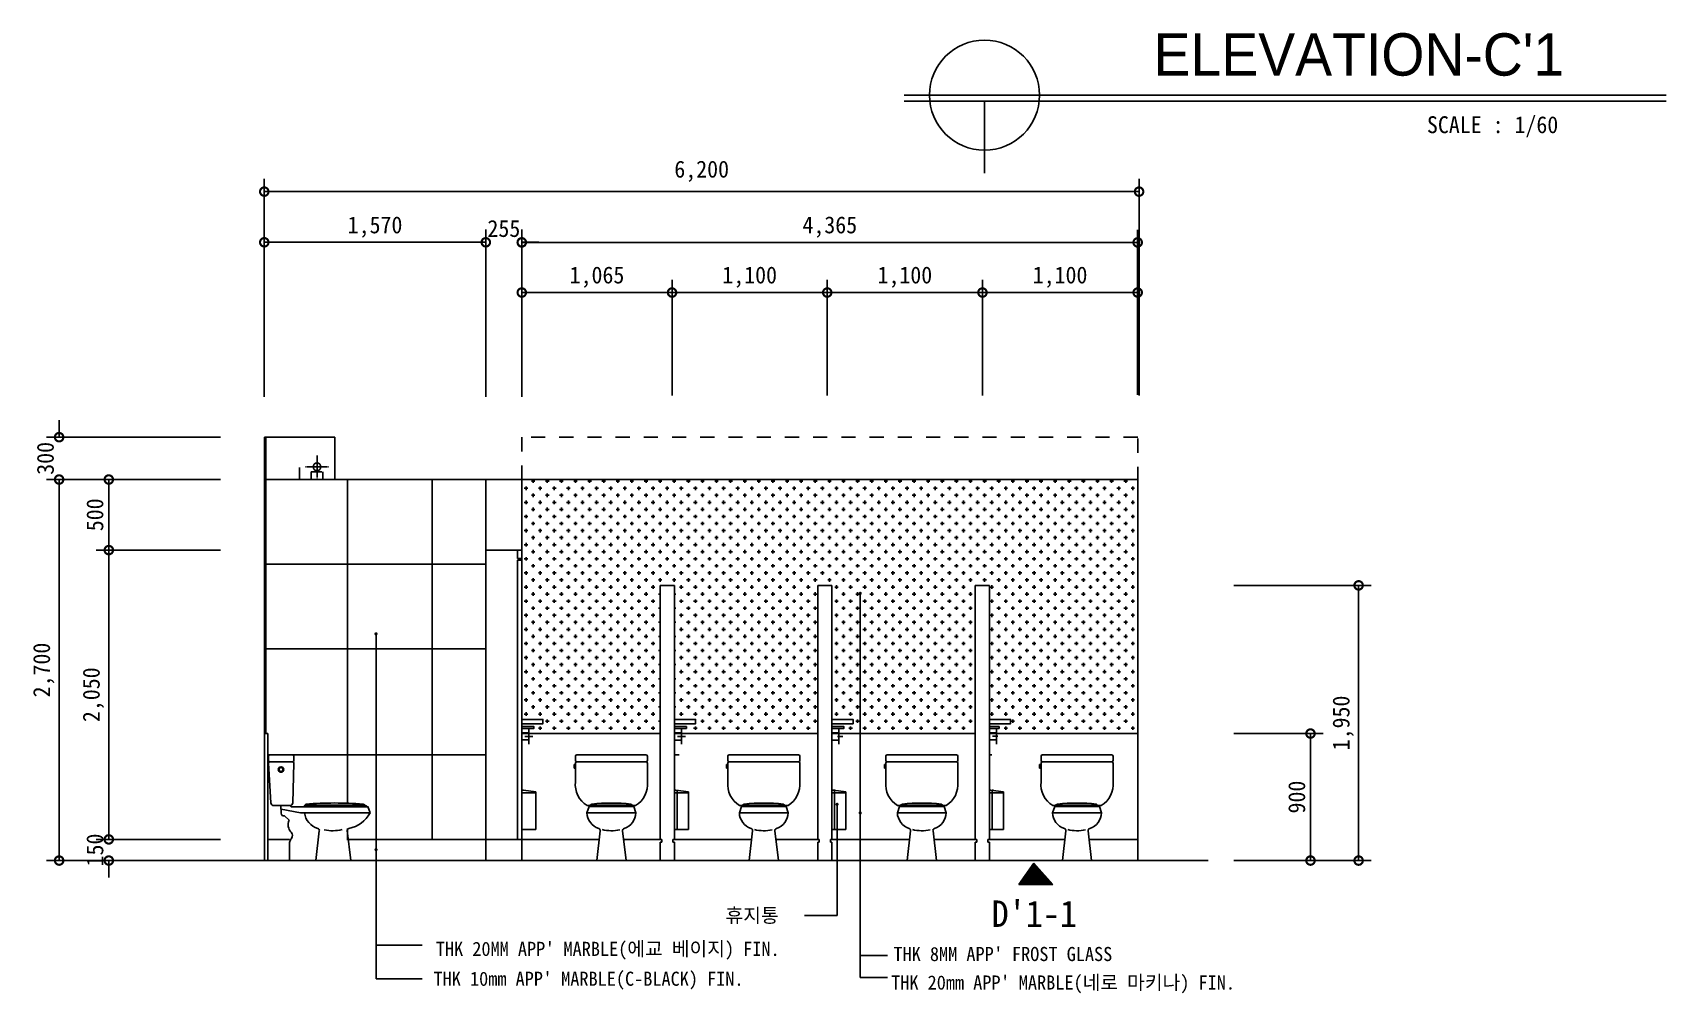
# Model space of a CAD drawing. Header units: inches. Extents: x -1249499 to 290957, y -589671 to 1013543.
# Drawn here: x -1178001 to -1166423, y 242641 to 249448 of the extents above; entities that cross this region are included whole.
import ezdxf

# ---------------------------------------------------------------- set-up
doc = ezdxf.new("R2010")
doc.units = ezdxf.units.IN
doc.header["$MEASUREMENT"] = 0
doc.linetypes.add('HID2', pattern=[1.15, 0.75, -0.4])
doc.linetypes.add('HIDDEN', pattern=[2, 1, -1])
for name, color, linetype in [('5', 5, 'Continuous'), ('6', 6, 'Continuous'), ('CHAIR', 4, 'Continuous'), ('DIM', 1, 'Continuous'), ('F', 150, 'Continuous'), ('FUR', 4, 'Continuous'), ('H', 8, 'Continuous'), ('LIGHT', 1, 'Continuous'), ('OUT', 3, 'Continuous'), ('text', 7, 'Continuous'), ('WALL1', 3, 'Continuous'), ('내벽', 177, 'Continuous')]:
    doc.layers.add(name, color=color, linetype=linetype)
doc.styles.get("Standard").update_dxf_attribs({"font": 'DotumChe.ttf'})
doc.dimstyles.new('STANDARD-600', dxfattribs={"dimtxt": 1000, "dimasz": 400, "dimexe": 800, "dimexo": 800, "dimgap": 400, "dimtad": 1, "dimdec": 0, "dimzin": 0, "dimdsep": 46, "dimlunit": 6, "dimtxsty": 'Standard', "dimsah": 1, "dimcen": 0.135, "dimclrd": 256, "dimclre": 256, "dimclrt": 4, "dimadec": 0, "dimazin": 0, "dimtfac": 1, "dimtdec": 0, "dimtofl": 0, "dimtmove": 2, "dimatfit": 3, "dimfxl": 1, "dimtolj": 1, "dimtzin": 0, "dimarcsym": 0})

# ---------------------------------------------------------------- blocks, each defined once
blk = doc.blocks.new('_DOTSMALL')
at = {"color": 0, "linetype": 'ByBlock', "const_width": 0.5}
blk.add_lwpolyline([(-0.0625, 0, 1), (0.0625, 0, 1)], format="xyb", close=True, dxfattribs=at)
blk = doc.blocks.new('*D1030')
at = {"layer": 'DEFPOINTS', "color": 0, "transparency": 16777216}
for p in [(-1170170, 247607), (-1171270, 246578), (-1170170, 246582)]:
    blk.add_point(p, dxfattribs=at)
at = {"layer": 'H', "color": 0, "lineweight": -2, "transparency": 16777216}
for p, q in [((-1171270, 246878), (-1171270, 247697)), ((-1170170, 246882), (-1170170, 247697)), ((-1171270, 247607), (-1170170, 247607))]:
    blk.add_line(p, q, dxfattribs=at)
at = {"layer": 'H', "color": 0, "lineweight": -2, "transparency": 16777216, "xscale": 120, "yscale": 120, "zscale": 120, "rotation": 180}
blk.add_blockref('_DOTSMALL', (-1171270, 247607), dxfattribs=at)
at = {"layer": 'H', "color": 0, "lineweight": -2, "transparency": 16777216, "xscale": 120, "yscale": 120, "zscale": 120}
blk.add_blockref('_DOTSMALL', (-1170170, 247607), dxfattribs=at)
at = {"layer": 'H', "color": 4, "transparency": 16777216, "insert": (-1170720, 247716), "char_height": 120, "attachment_point": 5}
blk.add_mtext('\\A1;1,100', dxfattribs=at)
blk = doc.blocks.new('*D1031')
at = {"layer": 'DEFPOINTS', "color": 0, "transparency": 16777216}
for p in [(-1170170, 247962), (-1174535, 246568), (-1170170, 246582)]:
    blk.add_point(p, dxfattribs=at)
at = {"layer": 'H', "color": 0, "lineweight": -2, "transparency": 16777216}
for p, q in [((-1174535, 246868), (-1174535, 248052)), ((-1170170, 246882), (-1170170, 248052)), ((-1174535, 247962), (-1170170, 247962))]:
    blk.add_line(p, q, dxfattribs=at)
at = {"layer": 'H', "color": 0, "lineweight": -2, "transparency": 16777216, "xscale": 120, "yscale": 120, "zscale": 120, "rotation": 180}
blk.add_blockref('_DOTSMALL', (-1174535, 247962), dxfattribs=at)
at = {"layer": 'H', "color": 0, "lineweight": -2, "transparency": 16777216, "xscale": 120, "yscale": 120, "zscale": 120}
blk.add_blockref('_DOTSMALL', (-1170170, 247962), dxfattribs=at)
at = {"layer": 'H', "color": 4, "transparency": 16777216, "insert": (-1172352, 248071), "char_height": 120, "attachment_point": 5}
blk.add_mtext('\\A1;4,365', dxfattribs=at)
blk = doc.blocks.new('*D1032')
at = {"layer": 'DEFPOINTS', "color": 0, "transparency": 16777216}
for p in [(-1170160, 248322), (-1176360, 246574), (-1170160, 246578)]:
    blk.add_point(p, dxfattribs=at)
at = {"layer": 'H', "color": 0, "lineweight": -2, "transparency": 16777216}
for p, q in [((-1176360, 246874), (-1176360, 248412)), ((-1170160, 246878), (-1170160, 248412)), ((-1176360, 248322), (-1170160, 248322))]:
    blk.add_line(p, q, dxfattribs=at)
at = {"layer": 'H', "color": 0, "lineweight": -2, "transparency": 16777216, "xscale": 120, "yscale": 120, "zscale": 120, "rotation": 180}
blk.add_blockref('_DOTSMALL', (-1176360, 248322), dxfattribs=at)
at = {"layer": 'H', "color": 0, "lineweight": -2, "transparency": 16777216, "xscale": 120, "yscale": 120, "zscale": 120}
blk.add_blockref('_DOTSMALL', (-1170160, 248322), dxfattribs=at)
at = {"layer": 'H', "color": 4, "transparency": 16777216, "insert": (-1173260, 248466), "char_height": 120, "attachment_point": 5}
blk.add_mtext('\\A1;6,200', dxfattribs=at)
blk = doc.blocks.new('*D1033')
at = {"layer": 'DEFPOINTS', "color": 0, "transparency": 16777216}
for p in [(-1173470, 247607), (-1174535, 246568), (-1173470, 246578)]:
    blk.add_point(p, dxfattribs=at)
at = {"layer": 'H', "color": 0, "lineweight": -2, "transparency": 16777216}
for p, q in [((-1174535, 246868), (-1174535, 247697)), ((-1173470, 246878), (-1173470, 247697)), ((-1174535, 247607), (-1173470, 247607))]:
    blk.add_line(p, q, dxfattribs=at)
at = {"layer": 'H', "color": 0, "lineweight": -2, "transparency": 16777216, "xscale": 120, "yscale": 120, "zscale": 120, "rotation": 180}
blk.add_blockref('_DOTSMALL', (-1174535, 247607), dxfattribs=at)
at = {"layer": 'H', "color": 0, "lineweight": -2, "transparency": 16777216, "xscale": 120, "yscale": 120, "zscale": 120}
blk.add_blockref('_DOTSMALL', (-1173470, 247607), dxfattribs=at)
at = {"layer": 'H', "color": 4, "transparency": 16777216, "insert": (-1174002, 247716), "char_height": 120, "attachment_point": 5}
blk.add_mtext('\\A1;1,065', dxfattribs=at)
blk = doc.blocks.new('*D1034')
at = {"layer": 'DEFPOINTS', "color": 0, "transparency": 16777216}
for p in [(-1174535, 247963), (-1174790, 246568), (-1174535, 246568)]:
    blk.add_point(p, dxfattribs=at)
at = {"layer": 'H', "color": 0, "lineweight": -2, "transparency": 16777216}
for p, q in [((-1174790, 246868), (-1174790, 248053)), ((-1174535, 246868), (-1174535, 248053)), ((-1174790, 247963), (-1174910, 247963)), ((-1174535, 247963), (-1174415, 247963))]:
    blk.add_line(p, q, dxfattribs=at)
at = {"layer": 'H', "color": 0, "lineweight": -2, "transparency": 16777216, "xscale": 120, "yscale": 120, "zscale": 120}
blk.add_blockref('_DOTSMALL', (-1174790, 247963), dxfattribs=at)
at = {"layer": 'H', "color": 0, "lineweight": -2, "transparency": 16777216, "xscale": 120, "yscale": 120, "zscale": 120, "rotation": 180}
blk.add_blockref('_DOTSMALL', (-1174535, 247963), dxfattribs=at)
at = {"layer": 'H', "color": 4, "transparency": 16777216, "insert": (-1174662, 248060), "char_height": 120, "attachment_point": 5}
blk.add_mtext('\\A1;255', dxfattribs=at)
blk = doc.blocks.new('*D1035')
at = {"layer": 'DEFPOINTS', "color": 0, "transparency": 16777216}
for p in [(-1174790, 247963), (-1176360, 246568), (-1174790, 246568)]:
    blk.add_point(p, dxfattribs=at)
at = {"layer": 'H', "color": 0, "lineweight": -2, "transparency": 16777216}
for p, q in [((-1176360, 246868), (-1176360, 248053)), ((-1174790, 246868), (-1174790, 248053)), ((-1176360, 247963), (-1174790, 247963))]:
    blk.add_line(p, q, dxfattribs=at)
at = {"layer": 'H', "color": 0, "lineweight": -2, "transparency": 16777216, "xscale": 120, "yscale": 120, "zscale": 120, "rotation": 180}
blk.add_blockref('_DOTSMALL', (-1176360, 247963), dxfattribs=at)
at = {"layer": 'H', "color": 0, "lineweight": -2, "transparency": 16777216, "xscale": 120, "yscale": 120, "zscale": 120}
blk.add_blockref('_DOTSMALL', (-1174790, 247963), dxfattribs=at)
at = {"layer": 'H', "color": 4, "transparency": 16777216, "insert": (-1175575, 248071), "char_height": 120, "attachment_point": 5}
blk.add_mtext('\\A1;1,570', dxfattribs=at)
blk = doc.blocks.new('*D1036')
at = {"layer": 'DEFPOINTS', "color": 0, "transparency": 16777216}
for p in [(-1171270, 247607), (-1172370, 246578), (-1171270, 246578)]:
    blk.add_point(p, dxfattribs=at)
at = {"layer": 'H', "color": 0, "lineweight": -2, "transparency": 16777216}
for p, q in [((-1172370, 246878), (-1172370, 247697)), ((-1171270, 246878), (-1171270, 247697)), ((-1172370, 247607), (-1171270, 247607))]:
    blk.add_line(p, q, dxfattribs=at)
at = {"layer": 'H', "color": 0, "lineweight": -2, "transparency": 16777216, "xscale": 120, "yscale": 120, "zscale": 120, "rotation": 180}
blk.add_blockref('_DOTSMALL', (-1172370, 247607), dxfattribs=at)
at = {"layer": 'H', "color": 0, "lineweight": -2, "transparency": 16777216, "xscale": 120, "yscale": 120, "zscale": 120}
blk.add_blockref('_DOTSMALL', (-1171270, 247607), dxfattribs=at)
at = {"layer": 'H', "color": 4, "transparency": 16777216, "insert": (-1171820, 247716), "char_height": 120, "attachment_point": 5}
blk.add_mtext('\\A1;1,100', dxfattribs=at)
blk = doc.blocks.new('*D1037')
at = {"layer": 'DEFPOINTS', "color": 0, "transparency": 16777216}
for p in [(-1172370, 247607), (-1173470, 246578), (-1172370, 246578)]:
    blk.add_point(p, dxfattribs=at)
at = {"layer": 'H', "color": 0, "lineweight": -2, "transparency": 16777216}
for p, q in [((-1173470, 246878), (-1173470, 247697)), ((-1172370, 246878), (-1172370, 247697)), ((-1173470, 247607), (-1172370, 247607))]:
    blk.add_line(p, q, dxfattribs=at)
at = {"layer": 'H', "color": 0, "lineweight": -2, "transparency": 16777216, "xscale": 120, "yscale": 120, "zscale": 120, "rotation": 180}
blk.add_blockref('_DOTSMALL', (-1173470, 247607), dxfattribs=at)
at = {"layer": 'H', "color": 0, "lineweight": -2, "transparency": 16777216, "xscale": 120, "yscale": 120, "zscale": 120}
blk.add_blockref('_DOTSMALL', (-1172370, 247607), dxfattribs=at)
at = {"layer": 'H', "color": 4, "transparency": 16777216, "insert": (-1172920, 247716), "char_height": 120, "attachment_point": 5}
blk.add_mtext('\\A1;1,100', dxfattribs=at)
blk = doc.blocks.new('*D1038')
at = {"layer": 'DEFPOINTS', "color": 0, "transparency": 16777216}
for p in [(-1177462, 246282), (-1176370, 246282), (-1176370, 245782)]:
    blk.add_point(p, dxfattribs=at)
at = {"layer": 'H', "color": 0, "lineweight": -2, "transparency": 16777216}
for p, q in [((-1176670, 246282), (-1177552, 246282)), ((-1177462, 245782), (-1177462, 246282)), ((-1176670, 245782), (-1177552, 245782))]:
    blk.add_line(p, q, dxfattribs=at)
at = {"layer": 'H', "color": 0, "lineweight": -2, "transparency": 16777216, "xscale": 120, "yscale": 120, "zscale": 120}
for p, rotation in [((-1177462, 246282), 90), ((-1177462, 245782), 270)]:
    blk.add_blockref('_DOTSMALL', p, dxfattribs=dict(at, rotation=rotation))
at = {"layer": 'H', "color": 4, "transparency": 16777216, "insert": (-1177560, 246032), "char_height": 120, "attachment_point": 5, "rotation": 90}
blk.add_mtext('\\A1;500', dxfattribs=at)
blk = doc.blocks.new('*D1039')
at = {"layer": 'DEFPOINTS', "color": 0, "transparency": 16777216}
for p in [(-1177462, 245782), (-1176370, 245782), (-1176370, 243732)]:
    blk.add_point(p, dxfattribs=at)
at = {"layer": 'H', "color": 0, "lineweight": -2, "transparency": 16777216}
for p, q in [((-1176670, 245782), (-1177552, 245782)), ((-1177462, 243732), (-1177462, 245782)), ((-1176670, 243732), (-1177552, 243732))]:
    blk.add_line(p, q, dxfattribs=at)
at = {"layer": 'H', "color": 0, "lineweight": -2, "transparency": 16777216, "xscale": 120, "yscale": 120, "zscale": 120}
for p, rotation in [((-1177462, 245782), 90), ((-1177462, 243732), 270)]:
    blk.add_blockref('_DOTSMALL', p, dxfattribs=dict(at, rotation=rotation))
at = {"layer": 'H', "color": 4, "transparency": 16777216, "insert": (-1177571, 244757), "char_height": 120, "attachment_point": 5, "rotation": 90}
blk.add_mtext('\\A1;2,050', dxfattribs=at)
blk = doc.blocks.new('*D1040')
at = {"layer": 'DEFPOINTS', "color": 0, "transparency": 16777216}
for p in [(-1177462, 243732), (-1176370, 243732), (-1176370, 243582)]:
    blk.add_point(p, dxfattribs=at)
at = {"layer": 'H', "color": 0, "lineweight": -2, "transparency": 16777216}
for p, q in [((-1177462, 243732), (-1177462, 243852)), ((-1176670, 243732), (-1177552, 243732)), ((-1176670, 243582), (-1177552, 243582)), ((-1177462, 243582), (-1177462, 243462))]:
    blk.add_line(p, q, dxfattribs=at)
at = {"layer": 'H', "color": 0, "lineweight": -2, "transparency": 16777216, "xscale": 120, "yscale": 120, "zscale": 120}
for p, rotation in [((-1177462, 243732), 270), ((-1177462, 243582), 90)]:
    blk.add_blockref('_DOTSMALL', p, dxfattribs=dict(at, rotation=rotation))
at = {"layer": 'H', "color": 4, "transparency": 16777216, "insert": (-1177560, 243657), "char_height": 120, "attachment_point": 5, "rotation": 90}
blk.add_mtext('\\A1;150', dxfattribs=at)
blk = doc.blocks.new('*D1041')
at = {"layer": 'DEFPOINTS', "color": 0, "transparency": 16777216}
for p in [(-1177814, 246282), (-1176370, 246282), (-1176370, 243582)]:
    blk.add_point(p, dxfattribs=at)
at = {"layer": 'H', "color": 0, "lineweight": -2, "transparency": 16777216}
for p, q in [((-1176670, 246282), (-1177904, 246282)), ((-1177814, 243582), (-1177814, 246282)), ((-1176670, 243582), (-1177904, 243582))]:
    blk.add_line(p, q, dxfattribs=at)
at = {"layer": 'H', "color": 0, "lineweight": -2, "transparency": 16777216, "xscale": 120, "yscale": 120, "zscale": 120}
for p, rotation in [((-1177814, 246282), 90), ((-1177814, 243582), 270)]:
    blk.add_blockref('_DOTSMALL', p, dxfattribs=dict(at, rotation=rotation))
at = {"layer": 'H', "color": 4, "transparency": 16777216, "insert": (-1177923, 244932), "char_height": 120, "attachment_point": 5, "rotation": 90}
blk.add_mtext('\\A1;2,700', dxfattribs=at)
blk = doc.blocks.new('할로겐6')
at = {"color": 1}
for q in [(105, 356), (-95, 156), (105, -43), (105, -43), (305, 156)]:
    blk.add_line((105, 156), q, dxfattribs=at)
at = {"color": 4}
blk.add_circle((105, 156), 75, dxfattribs=at)
at = {"layer": '내벽', "color": 1}
for p, q in [((105, 367), (105, 380)), ((-106, 156), (-118, 156)), ((315, 156), (328, 156)), ((105, -54), (105, -67))]:
    blk.add_line(p, q, dxfattribs=at)
blk = doc.blocks.new('A$C23DE038C')
at = {"layer": 'LIGHT', "color": 4}
blk.add_blockref('할로겐6', (118, 67), dxfattribs=at)
blk = doc.blocks.new('A$C780571A9')
at = {"layer": 'LIGHT', "linetype": 'Continuous'}
blk.add_blockref('A$C23DE038C', (0, 0), dxfattribs=at)
blk = doc.blocks.new('A$C15CA1D79')
at = {"layer": 'LIGHT', "linetype": 'Continuous'}
blk.add_blockref('A$C780571A9', (0, 0), dxfattribs=at)
blk = doc.blocks.new('A$C687454CC')
at = {"layer": 'LIGHT', "color": 1, "linetype": 'Continuous', "xscale": -1}
blk.add_blockref('A$C15CA1D79', (447, 0), dxfattribs=at)
blk = doc.blocks.new('A$C3FF03160')
at = {"layer": 'LIGHT'}
blk.add_blockref('A$C687454CC', (0, 0), dxfattribs=at)
blk = doc.blocks.new('A$C45D56508')
at = {"layer": 'FUR', "color": 4, "xscale": -1, "rotation": 270}
blk.add_blockref('A$C3FF03160', (0, 0), dxfattribs=at)
blk = doc.blocks.new('*D1042')
at = {"layer": 'DEFPOINTS', "color": 0, "transparency": 16777216}
for p in [(-1177814, 246582), (-1176370, 246582), (-1176370, 246282)]:
    blk.add_point(p, dxfattribs=at)
at = {"layer": 'H', "color": 0, "lineweight": -2, "transparency": 16777216}
for p, q in [((-1177814, 246582), (-1177814, 246702)), ((-1176670, 246582), (-1177904, 246582)), ((-1176670, 246282), (-1177904, 246282)), ((-1177814, 246282), (-1177814, 246162))]:
    blk.add_line(p, q, dxfattribs=at)
at = {"layer": 'H', "color": 0, "lineweight": -2, "transparency": 16777216, "xscale": 120, "yscale": 120, "zscale": 120}
for p, rotation in [((-1177814, 246582), 270), ((-1177814, 246282), 90)]:
    blk.add_blockref('_DOTSMALL', p, dxfattribs=dict(at, rotation=rotation))
at = {"layer": 'H', "color": 4, "transparency": 16777216, "insert": (-1177911, 246432), "char_height": 120, "attachment_point": 5, "rotation": 90}
blk.add_mtext('\\A1;300', dxfattribs=at)
blk = doc.blocks.new('*D1043')
at = {"layer": 'DEFPOINTS', "color": 0, "transparency": 16777216}
for p in [(-1169788, 244482), (-1168945, 244482), (-1169788, 243582)]:
    blk.add_point(p, dxfattribs=at)
at = {"layer": 'H', "color": 0, "lineweight": -2, "transparency": 16777216}
for p, q in [((-1169488, 244482), (-1168855, 244482)), ((-1168945, 243582), (-1168945, 244482)), ((-1169488, 243582), (-1168855, 243582))]:
    blk.add_line(p, q, dxfattribs=at)
at = {"layer": 'H', "color": 0, "lineweight": -2, "transparency": 16777216, "xscale": 120, "yscale": 120, "zscale": 120}
for p, rotation in [((-1168945, 244482), 90), ((-1168945, 243582), 270)]:
    blk.add_blockref('_DOTSMALL', p, dxfattribs=dict(at, rotation=rotation))
at = {"layer": 'H', "color": 4, "transparency": 16777216, "insert": (-1169042, 244032), "char_height": 120, "attachment_point": 5, "rotation": 90}
blk.add_mtext('\\A1;900', dxfattribs=at)
blk = doc.blocks.new('*D1044')
at = {"layer": 'DEFPOINTS', "color": 0, "transparency": 16777216}
for p in [(-1169788, 245532), (-1168604, 245532), (-1169788, 243582)]:
    blk.add_point(p, dxfattribs=at)
at = {"layer": 'H', "color": 0, "lineweight": -2, "transparency": 16777216}
for p, q in [((-1169488, 245532), (-1168514, 245532)), ((-1168604, 243582), (-1168604, 245532)), ((-1169488, 243582), (-1168514, 243582))]:
    blk.add_line(p, q, dxfattribs=at)
at = {"layer": 'H', "color": 0, "lineweight": -2, "transparency": 16777216, "xscale": 120, "yscale": 120, "zscale": 120}
for p, rotation in [((-1168604, 245532), 90), ((-1168604, 243582), 270)]:
    blk.add_blockref('_DOTSMALL', p, dxfattribs=dict(at, rotation=rotation))
at = {"layer": 'H', "color": 4, "transparency": 16777216, "insert": (-1168713, 244557), "char_height": 120, "attachment_point": 5, "rotation": 90}
blk.add_mtext('\\A1;1,950', dxfattribs=at)

msp = doc.modelspace()

# ---------------------------------------------------------------- hatches: boundary and pattern name
at = {"layer": 'H'}
h = msp.add_hatch(dxfattribs=at)
h.set_pattern_fill('CROSS', color=256, scale=200, style=0)
h.set_pattern_definition([(0, (-1423867.076, 97570.18), (50, 50), [25, -75]), (90, (-1423854.576, 97557.68), (-50, 50), [25, -75])])
h.paths.add_polyline_path([(-1170169.6, 246281.8), (-1174534.6, 246281.8), (-1174534.6, 245297.6), (-1174534.6, 244581.8), (-1174384.7, 244581.8), (-1174384.7, 244551.8), (-1174534.6, 244551.8), (-1174534.6, 244531.8), (-1174448.7, 244531.8), (-1174448.7, 244518.5), (-1174484.6, 244518.5), (-1174484.6, 244481.8), (-1173553.5, 244481.8), (-1173553.5, 245531.8), (-1173453.5, 245531.8), (-1173453.5, 244581.8), (-1173303.6, 244581.8), (-1173303.6, 244551.8), (-1173453.5, 244551.8), (-1173453.5, 244531.8), (-1173367.6, 244531.8), (-1173367.6, 244518.5), (-1173403.5, 244518.5), (-1173403.5, 244481.8), (-1172437.2, 244481.8), (-1172437.2, 245531.8), (-1172337.2, 245531.8), (-1172337.2, 244581.8), (-1172187.4, 244581.8), (-1172187.4, 244551.8), (-1172337.2, 244551.8), (-1172337.2, 244531.8), (-1172251.4, 244531.8), (-1172251.4, 244518.5), (-1172287.2, 244518.5), (-1172287.2, 244481.8), (-1171321, 244481.8), (-1171321, 245531.8), (-1171221, 245531.8), (-1171221, 244581.8), (-1171071.1, 244581.8), (-1171071.1, 244551.8), (-1171221, 244551.8), (-1171221, 244531.8), (-1171152.1, 244531.8), (-1171152.1, 244518.5), (-1171171, 244518.5), (-1171171, 244481.8), (-1170169.6, 244481.8)])
h = msp.add_hatch(dxfattribs=at)
h.set_pattern_fill('ANSI31', color=256, scale=48, style=0)
h.set_pattern_definition([(45, (-1145828.4034, 285409.1575), (-4.2426407, 4.2426407), [])])
h.paths.add_polyline_path([(-1170771.9, 243411.9), (-1170906.3, 243563.3), (-1171013, 243411.9)])

# ---------------------------------------------------------------- linework, layer by layer
at = {"color": 7}
for p, q in [((-1171825.2, 249005.4), (-1166423.1, 249005.4)), ((-1171255.2, 248963.1), (-1171255.2, 248452.4))]:
    msp.add_line(p, q, dxfattribs=at)
at = {"color": 2}
for p, q in [((-1171825.2, 248963.1), (-1166423.1, 248963.1)), ((-1169669.6, 243581.8), (-1176869.6, 243581.8))]:
    msp.add_line(p, q, dxfattribs=at)
at = {"linetype": 'HIDDEN', "ltscale": 100}
for p, q in [((-1170169.6, 246581.8), (-1174534.6, 246581.8)), ((-1174534.6, 246581.8), (-1174534.6, 246281.8)), ((-1170169.6, 246271.8), (-1170169.6, 246581.8))]:
    msp.add_line(p, q, dxfattribs=at)
at = {"color": 7}
msp.add_circle((-1171255.2, 249005.4), 390, dxfattribs=at)
at = {"layer": '5', "linetype": 'Continuous'}
for p, q in [((-1174534.6, 244481.8), (-1173553.5, 244481.8)), ((-1173453.5, 244481.8), (-1172437.2, 244481.8)), ((-1172337.2, 244481.8), (-1171321, 244481.8)), ((-1171221, 244481.8), (-1170169.6, 244481.8)), ((-1173553.5, 243731.8), (-1173543.5, 243731.8)), ((-1173543.5, 243731.8), (-1173543.5, 243711.8)), ((-1173463.5, 243711.8), (-1173463.5, 243731.8)), ((-1173463.5, 243731.8), (-1173453.5, 243731.8)), ((-1172437.2, 243731.8), (-1172427.2, 243731.8)), ((-1172427.2, 243731.8), (-1172427.2, 243711.8)), ((-1172347.2, 243731.8), (-1172337.2, 243731.8)), ((-1172347.2, 243711.8), (-1172347.2, 243731.8)), ((-1171321, 243731.8), (-1171311, 243731.8)), ((-1171311, 243731.8), (-1171311, 243711.8)), ((-1171231, 243731.8), (-1171221, 243731.8)), ((-1171231, 243711.8), (-1171231, 243731.8)), ((-1173553.5, 243711.8), (-1173543.5, 243711.8)), ((-1173463.5, 243711.8), (-1173453.5, 243711.8)), ((-1172437.2, 243711.8), (-1172427.2, 243711.8)), ((-1172347.2, 243711.8), (-1172337.2, 243711.8)), ((-1171321, 243711.8), (-1171311, 243711.8)), ((-1171231, 243711.8), (-1171221, 243711.8))]:
    msp.add_line(p, q, dxfattribs=at)
at = {"layer": '5'}
for p, q in [((-1176181.1, 243731.8), (-1176334.6, 243731.8)), ((-1174789.6, 243731.8), (-1175774.7, 243731.8)), ((-1174789.6, 243731.8), (-1174534.6, 243731.8))]:
    msp.add_line(p, q, dxfattribs=at)
at = {"layer": '6'}
for p, q in [((-1174564.6, 245781.8), (-1174564.6, 245721.8)), ((-1174534.6, 245721.8), (-1174564.6, 245721.8)), ((-1174564.6, 245711.8), (-1174564.6, 243731.8)), ((-1174534.6, 245711.8), (-1174564.6, 245711.8)), ((-1176330.2, 244321.8), (-1176330.2, 244292)), ((-1176160.2, 244331.8), (-1176320.2, 244331.8)), ((-1176150.2, 244321.8), (-1176150.2, 244292)), ((-1174154.7, 244321.8), (-1174154.7, 244292)), ((-1173654.7, 244331.8), (-1174144.7, 244331.8)), ((-1173644.7, 244321.8), (-1173644.7, 244292)), ((-1173074.7, 244321.8), (-1173074.7, 244292)), ((-1172574.7, 244331.8), (-1173064.7, 244331.8)), ((-1172564.7, 244321.8), (-1172564.7, 244292)), ((-1171954.7, 244321.8), (-1171954.7, 244292)), ((-1171454.7, 244331.8), (-1171944.7, 244331.8)), ((-1171444.7, 244321.8), (-1171444.7, 244292)), ((-1170854.7, 244321.8), (-1170854.7, 244292)), ((-1170354.7, 244331.8), (-1170844.7, 244331.8)), ((-1170344.7, 244321.8), (-1170344.7, 244292)), ((-1176330.2, 244272), (-1176313.3, 243991.8)), ((-1176160.2, 244282), (-1176320.2, 244282)), ((-1176150.2, 244272), (-1176158.7, 243991.8)), ((-1174164.7, 244236.4), (-1174164.7, 244261.9)), ((-1174154.7, 244261.9), (-1174164.7, 244261.9)), ((-1174154.7, 244236.4), (-1174164.7, 244236.4)), ((-1174154.7, 244138.9), (-1174154.7, 244272)), ((-1173654.7, 244282), (-1174144.7, 244282)), ((-1173644.7, 244138.9), (-1173644.7, 244272)), ((-1173074.7, 244261.9), (-1173084.7, 244261.9)), ((-1173084.7, 244236.4), (-1173084.7, 244261.9)), ((-1173074.7, 244236.4), (-1173084.7, 244236.4)), ((-1173074.7, 244138.9), (-1173074.7, 244272)), ((-1172574.7, 244282), (-1173064.7, 244282)), ((-1172564.7, 244138.9), (-1172564.7, 244272)), ((-1171964.7, 244236.4), (-1171964.7, 244261.9)), ((-1171954.7, 244261.9), (-1171964.7, 244261.9)), ((-1171954.7, 244236.4), (-1171964.7, 244236.4)), ((-1171954.7, 244138.9), (-1171954.7, 244272)), ((-1171454.7, 244282), (-1171944.7, 244282)), ((-1171444.7, 244138.9), (-1171444.7, 244272)), ((-1170854.7, 244261.9), (-1170864.7, 244261.9)), ((-1170864.7, 244236.4), (-1170864.7, 244261.9)), ((-1170854.7, 244236.4), (-1170864.7, 244236.4)), ((-1170854.7, 244138.9), (-1170854.7, 244272)), ((-1170354.7, 244282), (-1170844.7, 244282)), ((-1170344.7, 244138.9), (-1170344.7, 244272)), ((-1176178.7, 243971.8), (-1176293.3, 243971.8)), ((-1176241.6, 243971.8), (-1176240.5, 243916.7)), ((-1176161, 243963.5), (-1175625, 243963.5)), ((-1176078.2, 243969.9), (-1175635.8, 243969.9)), ((-1176078.2, 243966.4), (-1176078.2, 243969.9)), ((-1175635.8, 243966.4), (-1176078.2, 243966.4)), ((-1176065.3, 243982.8), (-1176073.2, 243975.6)), ((-1176073.2, 243975.6), (-1175645.9, 243975.6)), ((-1175645.9, 243975.6), (-1175659.4, 243982.8)), ((-1175645.9, 243975.6), (-1175645.9, 243975.6)), ((-1175625.3, 243964.6), (-1175610.2, 243920.6)), ((-1174057.8, 243964.6), (-1174073, 243920.6)), ((-1173728, 243971.8), (-1174071.4, 243971.8)), ((-1173741.6, 243964.6), (-1174057.8, 243964.6)), ((-1174051.3, 243975.6), (-1174037.8, 243982.8)), ((-1173753.7, 243975.6), (-1174051.3, 243975.6)), ((-1174051.3, 243975.6), (-1174051.3, 243975.6)), ((-1174050.7, 243969.9), (-1173940.9, 243969.9)), ((-1174050.7, 243966.4), (-1174050.7, 243969.9)), ((-1173940.9, 243966.4), (-1174050.7, 243966.4)), ((-1173748.8, 243969.9), (-1173858.6, 243969.9)), ((-1173858.6, 243966.4), (-1173748.8, 243966.4)), ((-1173761.6, 243982.8), (-1173753.7, 243975.6)), ((-1173748.8, 243966.4), (-1173748.8, 243969.9)), ((-1173741.6, 243964.6), (-1173726.5, 243920.6)), ((-1172977.8, 243964.6), (-1172993, 243920.6)), ((-1172648, 243971.8), (-1172991.4, 243971.8)), ((-1172661.6, 243964.6), (-1172977.8, 243964.6)), ((-1172971.3, 243975.6), (-1172957.8, 243982.8)), ((-1172971.3, 243975.6), (-1172971.3, 243975.6)), ((-1172673.7, 243975.6), (-1172971.3, 243975.6)), ((-1172970.7, 243966.4), (-1172970.7, 243969.9)), ((-1172970.7, 243969.9), (-1172860.9, 243969.9)), ((-1172860.9, 243966.4), (-1172970.7, 243966.4)), ((-1172668.8, 243969.9), (-1172778.6, 243969.9)), ((-1172778.6, 243966.4), (-1172668.8, 243966.4)), ((-1172681.6, 243982.8), (-1172673.7, 243975.6)), ((-1172668.8, 243966.4), (-1172668.8, 243969.9)), ((-1172661.6, 243964.6), (-1172646.5, 243920.6)), ((-1171857.8, 243964.6), (-1171873, 243920.6)), ((-1171528, 243971.8), (-1171871.4, 243971.8)), ((-1171541.6, 243964.6), (-1171857.8, 243964.6)), ((-1171851.3, 243975.6), (-1171837.8, 243982.8)), ((-1171553.7, 243975.6), (-1171851.3, 243975.6)), ((-1171851.3, 243975.6), (-1171851.3, 243975.6)), ((-1171850.7, 243969.9), (-1171740.9, 243969.9)), ((-1171850.7, 243966.4), (-1171850.7, 243969.9)), ((-1171740.9, 243966.4), (-1171850.7, 243966.4)), ((-1171548.8, 243969.9), (-1171658.6, 243969.9)), ((-1171658.6, 243966.4), (-1171548.8, 243966.4)), ((-1171561.6, 243982.8), (-1171553.7, 243975.6)), ((-1171548.8, 243966.4), (-1171548.8, 243969.9)), ((-1171541.6, 243964.6), (-1171526.5, 243920.6)), ((-1170757.8, 243964.6), (-1170773, 243920.6)), ((-1170428, 243971.8), (-1170771.4, 243971.8)), ((-1170441.6, 243964.6), (-1170757.8, 243964.6)), ((-1170751.3, 243975.6), (-1170737.8, 243982.8)), ((-1170751.3, 243975.6), (-1170751.3, 243975.6)), ((-1170453.7, 243975.6), (-1170751.3, 243975.6)), ((-1170750.7, 243966.4), (-1170750.7, 243969.9)), ((-1170750.7, 243969.9), (-1170640.9, 243969.9)), ((-1170640.9, 243966.4), (-1170750.7, 243966.4)), ((-1170448.8, 243969.9), (-1170558.6, 243969.9)), ((-1170558.6, 243966.4), (-1170448.8, 243966.4)), ((-1170461.6, 243982.8), (-1170453.7, 243975.6)), ((-1170448.8, 243966.4), (-1170448.8, 243969.9)), ((-1170441.6, 243964.6), (-1170426.5, 243920.6)), ((-1176102.8, 243920.6), (-1176241.1, 243946.1)), ((-1176216.9, 243899.5), (-1176184.6, 243867.3)), ((-1176102.8, 243920.6), (-1175610.2, 243920.6)), ((-1173726.5, 243920.6), (-1174073, 243920.6)), ((-1172646.5, 243920.6), (-1172993, 243920.6)), ((-1171526.5, 243920.6), (-1171873, 243920.6)), ((-1170426.5, 243920.6), (-1170773, 243920.6)), ((-1175969.9, 243791.8), (-1175994.1, 243581.8)), ((-1175772, 243794.7), (-1175747.4, 243581.8)), ((-1174534.6, 243731.8), (-1174564.6, 243731.8)), ((-1173979, 243791.8), (-1174003.2, 243581.8)), ((-1173820.5, 243791.8), (-1173796.2, 243581.8)), ((-1172899, 243791.8), (-1172923.2, 243581.8)), ((-1172740.5, 243791.8), (-1172716.2, 243581.8)), ((-1171779, 243791.8), (-1171803.2, 243581.8)), ((-1171620.5, 243791.8), (-1171596.2, 243581.8)), ((-1170679, 243791.8), (-1170703.2, 243581.8)), ((-1170520.5, 243791.8), (-1170496.2, 243581.8)), ((-1176180.3, 243710.4), (-1176180.3, 243581.8)), ((-1176190.3, 243581.8), (-1175757.4, 243581.8)), ((-1174003.2, 243581.8), (-1173796.2, 243581.8)), ((-1172923.2, 243581.8), (-1172716.2, 243581.8)), ((-1171803.2, 243581.8), (-1171596.2, 243581.8))]:
    msp.add_line(p, q, dxfattribs=at)
for points in [[(-1174534.6, 244581.8), (-1174384.7, 244581.8), (-1174384.7, 244551.8), (-1174534.6, 244551.8)], [(-1173453.5, 244581.8), (-1173303.6, 244581.8), (-1173303.6, 244551.8), (-1173453.5, 244551.8)], [(-1172337.2, 244581.8), (-1172187.4, 244581.8), (-1172187.4, 244551.8), (-1172337.2, 244551.8)], [(-1171221, 244581.8), (-1171071.1, 244581.8), (-1171071.1, 244551.8), (-1171221, 244551.8)]]:
    msp.add_lwpolyline(points, close=True, dxfattribs=at)
msp.add_circle((-1176241.4, 244226.9), 19.4, dxfattribs=at)
for centre, radius, start, end in [((-1176320.2, 244321.8), 10, 90, 180), ((-1176160.2, 244321.8), 10, 0, 90), ((-1174144.7, 244321.8), 10, 90, 180), ((-1173654.7, 244321.8), 10, 0, 90), ((-1173064.7, 244321.8), 10, 90, 180), ((-1172574.7, 244321.8), 10, 0, 90), ((-1171944.7, 244321.8), 10, 90, 180), ((-1171454.7, 244321.8), 10, 0, 90), ((-1170844.7, 244321.8), 10, 90, 180), ((-1170354.7, 244321.8), 10, 0, 90), ((-1176320.2, 244292), 10, 180, 270), ((-1176320.2, 244272), 10, 90, 180), ((-1176160.2, 244292), 10, 270, 0), ((-1176160.2, 244272), 10, 0, 90), ((-1174144.7, 244292), 10, 180, 270), ((-1174144.7, 244272), 10, 90, 180), ((-1173654.7, 244292), 10, 270, 0), ((-1173654.7, 244272), 10, 0, 90), ((-1173064.7, 244292), 10, 180, 270), ((-1173064.7, 244272), 10, 90, 180), ((-1172574.7, 244292), 10, 270, 0), ((-1172574.7, 244272), 10, 0, 90), ((-1171944.7, 244292), 10, 180, 270), ((-1171944.7, 244272), 10, 90, 180), ((-1171454.7, 244292), 10, 270, 0), ((-1171454.7, 244272), 10, 0, 90), ((-1170844.7, 244292), 10, 180, 270), ((-1170844.7, 244272), 10, 90, 180), ((-1170354.7, 244292), 10, 270, 0), ((-1170354.7, 244272), 10, 0, 90), ((-1173981.2, 244121.1), 174.5, 174.14169, 238.83775), ((-1173818.3, 244121.1), 174.5, 301.16225, 5.85831), ((-1172901.2, 244121.1), 174.5, 174.14169, 238.83775), ((-1172738.3, 244121.1), 174.5, 301.16225, 5.85831), ((-1171781.2, 244121.1), 174.5, 174.14169, 238.83775), ((-1171618.3, 244121.1), 174.5, 301.16225, 5.85831), ((-1170681.2, 244121.1), 174.5, 174.14169, 238.83775), ((-1170518.3, 244121.1), 174.5, 301.16225, 5.85831), ((-1176293.3, 243991.8), 20, 180, 270), ((-1176178.7, 243991.8), 20, 270, 0), ((-1176163.8, 243978.3), 16.3, 203.7758, 294.52905), ((-1175862.3, 241117.4), 2872.6, 85.94849, 94.05151), ((-1175635.8, 243968.1), 1.77, 270, 90), ((-1173899.7, 242658.5), 1331.4, 84.04753, 95.95247), ((-1173940.9, 243968.1), 1.77, 270, 90), ((-1173858.6, 243968.1), 1.77, 90, 270), ((-1172819.7, 242658.5), 1331.4, 84.04753, 95.95247), ((-1172860.9, 243968.1), 1.77, 270, 90), ((-1172778.6, 243968.1), 1.77, 90, 270), ((-1171699.7, 242658.5), 1331.4, 84.04753, 95.95247), ((-1171740.9, 243968.1), 1.77, 270, 90), ((-1171658.6, 243968.1), 1.77, 90, 270), ((-1170599.7, 242658.5), 1331.4, 84.04753, 95.95247), ((-1170640.9, 243968.1), 1.77, 270, 90), ((-1170558.6, 243968.1), 1.77, 90, 270), ((-1176222.2, 243917.1), 18.3, 181.11945, 286.85356), ((-1176111.7, 243836.4), 79.2, 157.05736, 223.05128), ((-1175945.2, 243936), 130.8, 186.74168, 254.34836), ((-1175796, 244015.9), 208.8, 279.64595, 332.86317), ((-1173953.5, 243924), 119.5, 181.59197, 252.42655), ((-1173846, 243924), 119.5, 287.57345, 358.40803), ((-1172873.5, 243924), 119.5, 181.59197, 252.42655), ((-1172766, 243924), 119.5, 287.57345, 358.40803), ((-1171753.5, 243924), 119.5, 181.59197, 252.42655), ((-1171646, 243924), 119.5, 287.57345, 358.40803), ((-1170653.5, 243924), 119.5, 181.59197, 252.42655), ((-1170546, 243924), 119.5, 287.57345, 358.40803), ((-1176079.1, 243679.5), 105.9, 145.53137, 163.02604), ((-1176194.7, 243758.9), 34.4, 325.53137, 43.05128), ((-1175985.2, 243795), 15.7, 348.11167, 72.42655), ((-1175874.5, 244035.5), 242.2, 255.62908, 285.75079), ((-1175756.3, 243795), 15.7, 107.57345, 191.88833), ((-1173994.3, 243795), 15.7, 348.11167, 72.42655), ((-1173900.3, 244035.5), 242.2, 254.24921, 284.37092), ((-1173805.1, 243795), 15.7, 107.57345, 191.88833), ((-1172914.3, 243795), 15.7, 348.11167, 72.42655), ((-1172820.3, 244035.5), 242.2, 254.24921, 284.37092), ((-1172725.1, 243795), 15.7, 107.57345, 191.88833), ((-1171794.3, 243795), 15.7, 348.11167, 72.42655), ((-1171700.3, 244035.5), 242.2, 254.24921, 284.37092), ((-1171605.1, 243795), 15.7, 107.57345, 191.88833), ((-1170694.3, 243795), 15.7, 348.11167, 72.42655), ((-1170600.3, 244035.5), 242.2, 254.24921, 284.37092), ((-1170505.1, 243795), 15.7, 107.57345, 191.88833)]:
    msp.add_arc(centre, radius, start, end, dxfattribs=at)
at = {"layer": 'CHAIR'}
for p, q in [((-1173453.5, 245531.8), (-1173553.5, 245531.8)), ((-1173553.5, 245531.8), (-1173553.5, 243731.8)), ((-1173453.5, 243731.8), (-1173453.5, 245531.8)), ((-1172437.2, 245531.8), (-1172437.2, 243731.8)), ((-1172337.2, 245531.8), (-1172437.2, 245531.8)), ((-1172337.2, 243731.8), (-1172337.2, 245531.8)), ((-1171321, 245531.8), (-1171321, 243731.8)), ((-1171221, 245531.8), (-1171321, 245531.8)), ((-1171221, 243731.8), (-1171221, 245531.8)), ((-1173553.5, 243711.8), (-1173553.5, 243581.8)), ((-1173453.5, 243581.8), (-1173453.5, 243711.8)), ((-1172437.2, 243711.8), (-1172437.2, 243581.8)), ((-1172337.2, 243581.8), (-1172337.2, 243711.8)), ((-1171321, 243711.8), (-1171321, 243581.8)), ((-1171221, 243581.8), (-1171221, 243711.8))]:
    msp.add_line(p, q, dxfattribs=at)
at = {"layer": 'F'}
for p, q in [((-1174484.6, 244486.9), (-1174534.6, 244486.9)), ((-1174484.6, 244436.9), (-1174534.6, 244436.9)), ((-1174484.6, 244461.9), (-1174512.3, 244461.9)), ((-1174484.6, 244516.9), (-1174484.6, 244406.9)), ((-1174484.6, 244486.9), (-1174484.6, 244436.9)), ((-1174484.6, 244461.9), (-1174456.8, 244461.9)), ((-1174484.6, 244461.9), (-1174484.6, 244444.7)), ((-1173403.5, 244486.1), (-1173453.5, 244486.1)), ((-1173403.5, 244436.1), (-1173453.5, 244436.1)), ((-1173403.5, 244461.1), (-1173431.2, 244461.1)), ((-1173403.5, 244516.1), (-1173403.5, 244406.1)), ((-1173403.5, 244486.1), (-1173403.5, 244436.1)), ((-1173403.5, 244461.1), (-1173375.7, 244461.1)), ((-1173403.5, 244461.1), (-1173403.5, 244443.8)), ((-1172287.2, 244486.1), (-1172337.2, 244486.1)), ((-1172287.2, 244436.1), (-1172337.2, 244436.1)), ((-1172287.2, 244461.1), (-1172298, 244461.1)), ((-1172287.2, 244516.1), (-1172287.2, 244406.1)), ((-1172287.2, 244486.1), (-1172287.2, 244436.1)), ((-1172287.2, 244461.1), (-1172259.5, 244461.1)), ((-1172287.2, 244461.1), (-1172287.2, 244443.8)), ((-1171171, 244487.8), (-1171221, 244487.8)), ((-1171171, 244437.8), (-1171221, 244437.8)), ((-1171171, 244462.8), (-1171198.7, 244462.8)), ((-1171171, 244517.8), (-1171171, 244407.8)), ((-1171171, 244487.8), (-1171171, 244437.8)), ((-1171171, 244462.8), (-1171160.2, 244462.8)), ((-1171171, 244462.8), (-1171171, 244445.5))]:
    msp.add_line(p, q, dxfattribs=at)
at = {"layer": 'H'}
for p, q in [((-1174789.6, 246281.8), (-1176349.6, 246281.8)), ((-1175769.6, 246281.8), (-1175769.6, 243986.9)), ((-1175169.6, 246281.8), (-1175169.6, 243731.8)), ((-1170169.6, 246281.8), (-1174534.6, 246281.8)), ((-1174789.6, 245681.8), (-1176349.6, 245681.8)), ((-1174789.6, 245081.8), (-1176349.6, 245081.8)), ((-1173403.5, 244518.5), (-1173403.5, 244486.1)), ((-1174789.6, 244331.8), (-1176334.6, 244331.8)), ((-1173419.6, 244331.8), (-1173453.5, 244331.8)), ((-1171202.6, 244331.8), (-1171221, 244331.8)), ((-1175769.6, 243810.2), (-1175769.6, 243731.8)), ((-1173986, 243731.8), (-1174534.7, 243731.8)), ((-1173553.5, 243731.8), (-1173813.7, 243731.8)), ((-1172906.7, 243731.8), (-1173453.5, 243731.8)), ((-1172437.2, 243731.8), (-1172734.4, 243731.8)), ((-1171787.3, 243731.8), (-1172337.2, 243731.8)), ((-1171319.6, 243731.8), (-1171615, 243731.8)), ((-1170685.6, 243731.8), (-1171221, 243731.8)), ((-1170169.6, 243731.8), (-1170513.3, 243731.8)), ((-1170906.3, 243563.3), (-1171013, 243411.9)), ((-1170771.9, 243411.9), (-1170906.3, 243563.3)), ((-1171013, 243411.9), (-1170771.9, 243411.9))]:
    msp.add_line(p, q, dxfattribs=at)
at = {"layer": 'H', "linetype": 'Continuous'}
for p, q in [((-1174534.6, 244081.8), (-1174523.1, 244081.8)), ((-1174534.6, 244081.8), (-1174534.6, 243801.8)), ((-1174523.1, 244081.8), (-1174534.6, 244081.8)), ((-1174523.1, 244081.8), (-1174434.6, 244068.8)), ((-1173453.5, 244081.8), (-1173442, 244081.8)), ((-1173453.5, 244081.8), (-1173453.5, 243801.8)), ((-1173442, 244081.8), (-1173453.5, 244081.8)), ((-1173442, 244081.8), (-1173353.5, 244068.8)), ((-1173434.7, 244081.8), (-1173434.7, 243801.8)), ((-1172337.2, 244081.8), (-1172325.8, 244081.8)), ((-1172337.2, 244081.8), (-1172337.2, 243801.8)), ((-1172325.8, 244081.8), (-1172337.2, 244081.8)), ((-1172317, 244081.8), (-1172328.5, 244081.8)), ((-1172328.5, 244081.8), (-1172317, 244081.8)), ((-1172325.8, 244081.8), (-1172237.2, 244068.8)), ((-1172318.5, 244081.8), (-1172318.5, 243801.8)), ((-1171221, 244081.8), (-1171209.5, 244081.8)), ((-1171221, 244081.8), (-1171221, 243801.8)), ((-1171209.5, 244081.8), (-1171221, 244081.8)), ((-1171209.5, 244081.8), (-1171121, 244068.8)), ((-1171190.8, 244081.8), (-1171202.2, 244081.8)), ((-1171202.2, 244081.8), (-1171202.2, 243801.8)), ((-1171202.2, 244081.8), (-1171190.8, 244081.8)), ((-1174434.6, 244062.6), (-1174534.6, 244062.6)), ((-1174434.6, 243801.8), (-1174434.6, 244068.8)), ((-1173353.5, 244062.6), (-1173453.5, 244062.6)), ((-1173353.5, 243801.8), (-1173353.5, 244068.8)), ((-1172237.2, 244062.6), (-1172337.2, 244062.6)), ((-1172237.2, 243801.8), (-1172237.2, 244068.8)), ((-1171121, 244062.6), (-1171221, 244062.6)), ((-1171121, 243801.8), (-1171121, 244068.8)), ((-1174534.6, 243801.8), (-1174434.6, 243801.8)), ((-1173453.5, 243801.8), (-1173353.5, 243801.8)), ((-1172337.2, 243801.8), (-1172237.2, 243801.8)), ((-1171221, 243801.8), (-1171121, 243801.8))]:
    msp.add_line(p, q, dxfattribs=at)
at = {"layer": 'H', "linetype": 'HID2', "ltscale": 100}
msp.add_lwpolyline([(-1175944.6, 246281.8), (-1176028.2, 246281.8), (-1176028.2, 246335.8), (-1175944.6, 246335.8)], close=True, dxfattribs=at)
at = {"layer": 'H'}
for points in [[(-1174534.6, 244531.8), (-1174448.7, 244531.8), (-1174448.7, 244518.5), (-1174534.6, 244518.5)], [(-1173453.5, 244531.8), (-1173367.6, 244531.8), (-1173367.6, 244518.5), (-1173453.5, 244518.5)], [(-1172337.2, 244531.8), (-1172251.4, 244531.8), (-1172251.4, 244518.5), (-1172337.2, 244518.5)], [(-1171221, 244531.8), (-1171152.1, 244531.8), (-1171152.1, 244518.5), (-1171221, 244518.5)]]:
    msp.add_lwpolyline(points, close=True, dxfattribs=at)
msp.add_circle((-1176241.4, 244227.4), 13.7, dxfattribs=at)
at = {"layer": 'OUT'}
msp.add_line((-1174534.6, 245297.6), (-1174534.6, 246281.8), dxfattribs=at)
at = {"layer": 'WALL1'}
for p, q in [((-1176359.6, 246581.8), (-1176359.6, 243581.8)), ((-1175859.6, 246581.8), (-1176359.6, 246581.8)), ((-1175859.6, 246281.8), (-1175859.6, 246581.8)), ((-1170169.6, 246281.8), (-1176119.6, 246281.8)), ((-1176109.6, 246281.8), (-1176109.6, 246367.3)), ((-1174789.6, 246281.8), (-1174789.6, 243581.8)), ((-1174534.6, 246281.8), (-1174534.6, 243581.8)), ((-1170169.6, 246281.8), (-1170169.6, 243581.8)), ((-1174534.6, 245781.8), (-1174789.6, 245781.8))]:
    msp.add_line(p, q, dxfattribs=at)
at = {"layer": 'WALL1', "color": 5}
for p, q in [((-1176349.6, 246581.8), (-1176349.6, 244481.8)), ((-1176359.6, 244481.8), (-1176334.6, 244481.8)), ((-1176334.6, 244481.8), (-1176334.6, 243581.8))]:
    msp.add_line(p, q, dxfattribs=at)

# ---------------------------------------------------------------- block references
at = {"layer": 'H', "linetype": 'HID2', "ltscale": 100, "xscale": -0.3599999999860302, "yscale": 0.3600000000005821, "zscale": 0.36}
msp.add_blockref('A$C45D56508', (-1175906, 246291.4), dxfattribs=at)

# ---------------------------------------------------------------- texts
at = {"color": 3}
for s, insert, char_height, attachment_point in [("\\fStylus BT|b0|i0|c0|p34; \\f굴림|b0|i0|c129|p50;ELEVATION-C'1", (-1168657.9, 249443.9), 300, 2), ('SCALE : 1/60', (-1167189.1, 248856.3), 120, 3), ("D'1-1", (-1170902.6, 243299.2), 187.3, 2)]:
    msp.add_mtext(s, dxfattribs=dict(at, insert=insert, char_height=char_height, attachment_point=attachment_point))
at = {"layer": 'text', "char_height": 100, "width": 10824, "attachment_point": 1}
for s, insert in [('휴지통', (-1173090.9, 243243.4)), ("THK 20MM APP' MARBLE(에교 베이지) FIN.", (-1175144.2, 243006.4)), ("THK 8MM APP' FROST GLASS", (-1171900.9, 242969.9)), ("THK 10mm APP' MARBLE(C-BLACK) FIN.", (-1175160.5, 242794.7)), ("THK 20mm APP' MARBLE(네로 마키나) FIN.", (-1171917.2, 242768))]:
    msp.add_mtext(s, dxfattribs=dict(at, insert=insert))

# ---------------------------------------------------------------- dimensions: what is measured, and where the dimension line sits
at = {"layer": 'H'}
dim = msp.add_linear_dim(base=(-1170159.6, 248321.7), p1=(-1176359.9, 246573.8), p2=(-1170159.6, 246578.2), dimstyle='STANDARD-600', override={"dimscale": 60, "dimtxt": 2, "dimasz": 2, "dimexe": 1.5, "dimexo": 5, "dimgap": 0.625, "dimtoh": 1, "dimzin": 8, "dimblk1": 'DOTSMALL', "dimblk2": 'DOTSMALL', "dimcen": 1, "dimclrd": 0, "dimclre": 0, "dimtix": 1}, dxfattribs=at)
dim.commit()
dim.dimension.update_dxf_attribs({"geometry": '*D1032', "text_midpoint": (-1173259.7, 248466.4), "dimtype": 160})
for base, p1, p2, picture, middle in [((-1174789.6, 247962.5), (-1176359.6, 246568.2), (-1174789.6, 246568.2), '*D1035', (-1175574.6, 248071.5)), ((-1174534.6, 247962.5), (-1174789.6, 246568.2), (-1174534.6, 246568.2), '*D1034', (-1174662.1, 248060.1)), ((-1170169.6, 247961.6), (-1174534.6, 246568.2), (-1170169.6, 246581.8), '*D1031', (-1172352.1, 248070.6)), ((-1173469.6, 247606.9), (-1174534.6, 246568.2), (-1173469.6, 246578.2), '*D1033', (-1174002.1, 247715.8)), ((-1172369.6, 247606.9), (-1173469.6, 246578.2), (-1172369.6, 246578.2), '*D1037', (-1172919.6, 247715.8)), ((-1171269.6, 247606.9), (-1172369.6, 246578.2), (-1171269.6, 246578.2), '*D1036', (-1171819.6, 247715.8)), ((-1170169.6, 247606.9), (-1171269.6, 246578.2), (-1170169.6, 246581.8), '*D1030', (-1170719.6, 247715.8))]:
    dim = msp.add_linear_dim(base=base, p1=p1, p2=p2, dimstyle='STANDARD-600', override={"dimscale": 60, "dimtxt": 2, "dimasz": 2, "dimexe": 1.5, "dimexo": 5, "dimgap": 0.625, "dimtoh": 1, "dimzin": 8, "dimblk1": 'DOTSMALL', "dimblk2": 'DOTSMALL', "dimcen": 1, "dimclrd": 0, "dimclre": 0, "dimtix": 1}, dxfattribs=at)
    dim.commit()
    dim.dimension.update_dxf_attribs({"geometry": picture, "text_midpoint": middle})
for base, p1, p2, picture, middle in [((-1177813.8, 246581.8), (-1176369.6, 246281.8), (-1176369.6, 246581.8), '*D1042', (-1177911.4, 246431.8)), ((-1177813.8, 246281.8), (-1176369.6, 243581.8), (-1176369.6, 246281.8), '*D1041', (-1177922.7, 244931.8)), ((-1177462.1, 246281.8), (-1176369.6, 245781.8), (-1176369.6, 246281.8), '*D1038', (-1177559.7, 246031.8)), ((-1177462.1, 245781.8), (-1176369.6, 243731.8), (-1176369.6, 245781.8), '*D1039', (-1177571.1, 244756.8)), ((-1168603.6, 245531.8), (-1169787.9, 243581.8), (-1169787.9, 245531.8), '*D1044', (-1168712.5, 244556.8)), ((-1168944.9, 244481.8), (-1169787.9, 243581.8), (-1169787.9, 244481.8), '*D1043', (-1169042.5, 244031.8)), ((-1177462.1, 243731.8), (-1176369.6, 243581.8), (-1176369.6, 243731.8), '*D1040', (-1177559.7, 243656.8))]:
    dim = msp.add_linear_dim(base=base, p1=p1, p2=p2, angle=90, dimstyle='STANDARD-600', override={"dimscale": 60, "dimtxt": 2, "dimasz": 2, "dimexe": 1.5, "dimexo": 5, "dimgap": 0.625, "dimtoh": 1, "dimzin": 8, "dimblk1": 'DOTSMALL', "dimblk2": 'DOTSMALL', "dimcen": 1, "dimclrd": 0, "dimclre": 0, "dimtix": 1}, dxfattribs=at)
    dim.commit()
    dim.dimension.update_dxf_attribs({"geometry": picture, "text_midpoint": middle})

# ---------------------------------------------------------------- leaders
at = {"layer": 'DIM', "color": 8}
for points in [[(-1172136.4, 245475.4), (-1172136.4, 242909.4), (-1171942.9, 242909.4)], [(-1175568, 245188.6), (-1175568, 242981.4), (-1175241.5, 242981.4)], [(-1172300.7, 243980.4), (-1172300.7, 243192), (-1172531.9, 243192)], [(-1172136.4, 243919.7), (-1172136.4, 242753.8), (-1171942.9, 242753.8)], [(-1175568, 243659.1), (-1175568, 242743.4), (-1175241.5, 242743.4)]]:
    msp.add_leader(points, dimstyle='STANDARD-600', override={"dimscale": 60, "dimtxt": 1.8, "dimasz": 1.5, "dimexe": 1.5, "dimexo": 2, "dimgap": 0.5, "dimtad": 3, "dimzin": 8, "dimcen": 1, "dimclrd": 8, "dimclre": 8, "dimtix": 1, "dimldrblk": 'DOTSMALL'}, dxfattribs=at)

doc.saveas('drawing.dxf')
